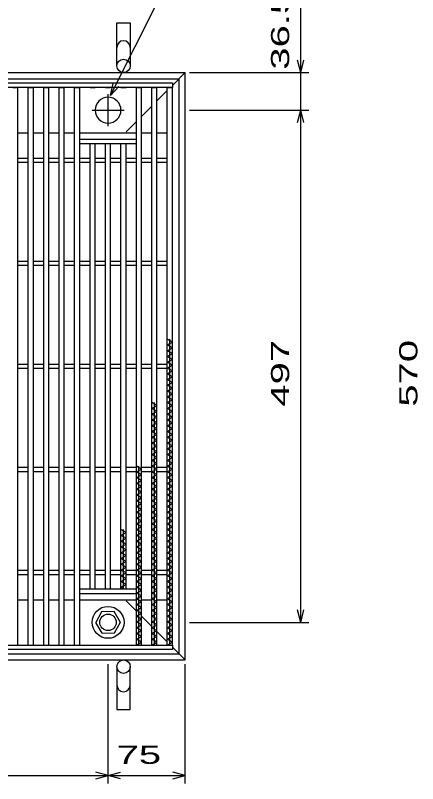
# Model space of a CAD drawing. Units: millimetres, scale not verified. Extents: x -1456 to 1385, y -1026 to 843.
# Drawn here: x -560 to -170, y -286 to 459 of the extents above; entities that cross this region are included whole.
import ezdxf
from ezdxf.enums import TextEntityAlignment as Align

# ---------------------------------------------------------------- set-up
doc = ezdxf.new("R2010")
doc.units = ezdxf.units.MM
doc.header["$LTSCALE"] = 8
doc.linetypes.add('CHAIN', pattern=[18.5, 12, -1.5, 3.5, -1.5])
doc.linetypes.add('DASHED', pattern=[7.5, 6, -1.5])
for name, color, linetype, lineweight in [('16', 3, 'Continuous', 25), ('19', 6, 'Continuous', 25), ('22', 4, 'Continuous', 25)]:
    doc.layers.add(name, color=color, linetype=linetype, lineweight=lineweight)
doc.styles.add('ベクトル', font='')
doc.styles.get('ベクトル').set_extended_font_data('ベクトル')

msp = doc.modelspace()

# ---------------------------------------------------------------- linework, layer by layer
at = {"layer": '16'}
for p, q in [((-953, 393.5), (-408, 393.5)), ((-408, 389), (-953, 389)), ((-563, 389), (-558, 389)), ((-558, -152), (-558, 389)), ((-548, -152), (-548, 389)), ((-548, 389), (-543, 389)), ((-543, -152), (-543, 389)), ((-533, -152), (-533, 389)), ((-533, 389), (-528, 389)), ((-528, -152), (-528, 389)), ((-518, -152), (-518, 389)), ((-518, 389), (-513, 389)), ((-513, -152), (-513, 389)), ((-503, -152), (-503, 389)), ((-503, 389), (-498, 389)), ((-498, -152), (-498, 389)), ((-488, 389), (-483, 389)), ((-473, 389), (-468, 389)), ((-458, 389), (-453, 389)), ((-443, -152), (-443, 389)), ((-443, 389), (-438, 389)), ((-438, -152), (-438, 389)), ((-428, -152), (-428, 389)), ((-428, 389), (-423, 389)), ((-423, -152), (-423, 389)), ((-413, -152), (-413, 389)), ((-413, 389), (-408, 389)), ((-408, 393.5), (-408, 389)), ((-408, -152), (-408, 389)), ((-558, 345), (-548, 345)), ((-543, 345), (-533, 345)), ((-528, 345), (-518, 345)), ((-513, 345), (-503, 345)), ((-498, 345), (-443, 345)), ((-438, 345), (-428, 345)), ((-423, 345), (-413, 345)), ((-498, 339), (-443, 339)), ((-498, 334.5), (-498, 339)), ((-443, 334.5), (-443, 339)), ((-498, 334.5), (-443, 334.5)), ((-488, -97.5), (-488, 334.5)), ((-483, -97.5), (-483, 334.5)), ((-473, -97.5), (-473, 334.5)), ((-468, -97.5), (-468, 334.5)), ((-458, -97.5), (-458, 334.5)), ((-453, -97.5), (-453, 334.5)), ((-558, 320.5), (-548, 320.5)), ((-558, 316.5), (-548, 316.5)), ((-543, 320.5), (-533, 320.5)), ((-543, 316.5), (-533, 316.5)), ((-528, 320.5), (-518, 320.5)), ((-528, 316.5), (-518, 316.5)), ((-513, 320.5), (-503, 320.5)), ((-513, 316.5), (-503, 316.5)), ((-498, 320.5), (-488, 320.5)), ((-498, 316.5), (-488, 316.5)), ((-483, 320.5), (-473, 320.5)), ((-483, 316.5), (-473, 316.5)), ((-468, 320.5), (-458, 320.5)), ((-468, 316.5), (-458, 316.5)), ((-453, 320.5), (-443, 320.5)), ((-453, 316.5), (-443, 316.5)), ((-438, 320.5), (-428, 320.5)), ((-438, 316.5), (-428, 316.5)), ((-423, 320.5), (-413, 320.5)), ((-423, 316.5), (-413, 316.5)), ((-558, 220.5), (-548, 220.5)), ((-558, 216.5), (-548, 216.5)), ((-543, 220.5), (-533, 220.5)), ((-543, 216.5), (-533, 216.5)), ((-528, 220.5), (-518, 220.5)), ((-528, 216.5), (-518, 216.5)), ((-513, 220.5), (-503, 220.5)), ((-513, 216.5), (-503, 216.5)), ((-498, 220.5), (-488, 220.5)), ((-498, 216.5), (-488, 216.5)), ((-483, 220.5), (-473, 220.5)), ((-483, 216.5), (-473, 216.5)), ((-468, 220.5), (-458, 220.5)), ((-468, 216.5), (-458, 216.5)), ((-453, 220.5), (-443, 220.5)), ((-453, 216.5), (-443, 216.5)), ((-438, 220.5), (-428, 220.5)), ((-438, 216.5), (-428, 216.5)), ((-423, 220.5), (-413, 220.5)), ((-423, 216.5), (-413, 216.5)), ((-408, 142), (-413, 144.8)), ((-413, 139.2), (-408, 142)), ((-410.5, -152), (-410.5, 144.8)), ((-408, 136.4), (-413, 139.2)), ((-413, 133.6), (-408, 136.4)), ((-408, 130.8), (-413, 133.6)), ((-413, 128), (-408, 130.8)), ((-408, 125.2), (-413, 128)), ((-558, 120.5), (-548, 120.5)), ((-543, 120.5), (-533, 120.5)), ((-528, 120.5), (-518, 120.5)), ((-513, 120.5), (-503, 120.5)), ((-498, 120.5), (-488, 120.5)), ((-483, 120.5), (-473, 120.5)), ((-468, 120.5), (-458, 120.5)), ((-453, 120.5), (-443, 120.5)), ((-438, 120.5), (-428, 120.5)), ((-423, 120.5), (-413, 120.5)), ((-413, 122.4), (-408, 125.2)), ((-408, 119.6), (-413, 122.4)), ((-413, 116.8), (-408, 119.6)), ((-558, 116.5), (-548, 116.5)), ((-543, 116.5), (-533, 116.5)), ((-528, 116.5), (-518, 116.5)), ((-513, 116.5), (-503, 116.5)), ((-498, 116.5), (-488, 116.5)), ((-483, 116.5), (-473, 116.5)), ((-468, 116.5), (-458, 116.5)), ((-453, 116.5), (-443, 116.5)), ((-438, 116.5), (-428, 116.5)), ((-423, 116.5), (-413, 116.5)), ((-408, 114), (-413, 116.8)), ((-413, 111.2), (-408, 114)), ((-408, 108.4), (-413, 111.2)), ((-413, 105.6), (-408, 108.4)), ((-408, 102.8), (-413, 105.6)), ((-413, 100), (-408, 102.8)), ((-408, 97.2), (-413, 100)), ((-413, 94.4), (-408, 97.2)), ((-408, 91.6), (-413, 94.4)), ((-413, 88.8), (-408, 91.6)), ((-423, 80.4), (-428, 83.2)), ((-425.5, -152), (-425.5, 83.2)), ((-408, 86), (-413, 88.8)), ((-413, 83.2), (-408, 86)), ((-408, 80.4), (-413, 83.2)), ((-428, 77.6), (-423, 80.4)), ((-423, 74.8), (-428, 77.6)), ((-428, 72), (-423, 74.8)), ((-413, 77.6), (-408, 80.4)), ((-408, 74.8), (-413, 77.6)), ((-413, 72), (-408, 74.8)), ((-423, 69.2), (-428, 72)), ((-428, 66.4), (-423, 69.2)), ((-408, 69.2), (-413, 72)), ((-413, 66.4), (-408, 69.2)), ((-423, 63.6), (-428, 66.4)), ((-428, 60.8), (-423, 63.6)), ((-423, 58), (-428, 60.8)), ((-408, 63.6), (-413, 66.4)), ((-413, 60.8), (-408, 63.6)), ((-408, 58), (-413, 60.8)), ((-428, 55.2), (-423, 58)), ((-423, 52.4), (-428, 55.2)), ((-428, 49.6), (-423, 52.4)), ((-413, 55.2), (-408, 58)), ((-408, 52.4), (-413, 55.2)), ((-413, 49.6), (-408, 52.4)), ((-423, 46.8), (-428, 49.6)), ((-428, 44), (-423, 46.8)), ((-408, 46.8), (-413, 49.6)), ((-413, 44), (-408, 46.8)), ((-423, 41.2), (-428, 44)), ((-428, 38.4), (-423, 41.2)), ((-423, 35.6), (-428, 38.4)), ((-408, 41.2), (-413, 44)), ((-413, 38.4), (-408, 41.2)), ((-408, 35.6), (-413, 38.4)), ((-428, 32.8), (-423, 35.6)), ((-423, 30), (-428, 32.8)), ((-428, 27.2), (-423, 30)), ((-413, 32.8), (-408, 35.6)), ((-408, 30), (-413, 32.8)), ((-413, 27.2), (-408, 30)), ((-423, 24.4), (-428, 27.2)), ((-428, 21.6), (-423, 24.4)), ((-408, 24.4), (-413, 27.2)), ((-413, 21.6), (-408, 24.4)), ((-558, 20.5), (-548, 20.5)), ((-558, 16.5), (-548, 16.5)), ((-543, 20.5), (-533, 20.5)), ((-543, 16.5), (-533, 16.5)), ((-528, 20.5), (-518, 20.5)), ((-528, 16.5), (-518, 16.5)), ((-513, 20.5), (-503, 20.5)), ((-513, 16.5), (-503, 16.5)), ((-498, 20.5), (-488, 20.5)), ((-498, 16.5), (-488, 16.5)), ((-483, 20.5), (-473, 20.5)), ((-483, 16.5), (-473, 16.5)), ((-468, 20.5), (-458, 20.5)), ((-468, 16.5), (-458, 16.5)), ((-453, 20.5), (-443, 20.5)), ((-453, 16.5), (-443, 16.5)), ((-438, 18.8), (-443, 21.6)), ((-443, 16), (-438, 18.8)), ((-438, 13.2), (-443, 16)), ((-440.5, -152), (-440.5, 21.6)), ((-438, 20.5), (-428, 20.5)), ((-438, 16.5), (-428, 16.5)), ((-423, 18.8), (-428, 21.6)), ((-428, 16), (-423, 18.8)), ((-423, 13.2), (-428, 16)), ((-423, 20.5), (-413, 20.5)), ((-423, 16.5), (-413, 16.5)), ((-408, 18.8), (-413, 21.6)), ((-413, 16), (-408, 18.8)), ((-408, 13.2), (-413, 16)), ((-443, 10.4), (-438, 13.2)), ((-438, 7.6), (-443, 10.4)), ((-443, 4.8), (-438, 7.6)), ((-428, 10.4), (-423, 13.2)), ((-423, 7.6), (-428, 10.4)), ((-428, 4.8), (-423, 7.6)), ((-413, 10.4), (-408, 13.2)), ((-408, 7.6), (-413, 10.4)), ((-413, 4.8), (-408, 7.6)), ((-438, 2), (-443, 4.8)), ((-443, -0.8), (-438, 2)), ((-423, 2), (-428, 4.8)), ((-428, -0.8), (-423, 2)), ((-408, 2), (-413, 4.8)), ((-413, -0.8), (-408, 2)), ((-438, -3.6), (-443, -0.8)), ((-443, -6.4), (-438, -3.6)), ((-438, -9.2), (-443, -6.4)), ((-423, -3.6), (-428, -0.8)), ((-428, -6.4), (-423, -3.6)), ((-423, -9.2), (-428, -6.4)), ((-408, -3.6), (-413, -0.8)), ((-413, -6.4), (-408, -3.6)), ((-408, -9.2), (-413, -6.4)), ((-443, -12), (-438, -9.2)), ((-438, -14.8), (-443, -12)), ((-443, -17.6), (-438, -14.8)), ((-428, -12), (-423, -9.2)), ((-423, -14.8), (-428, -12)), ((-428, -17.6), (-423, -14.8)), ((-413, -12), (-408, -9.2)), ((-408, -14.8), (-413, -12)), ((-413, -17.6), (-408, -14.8)), ((-438, -20.4), (-443, -17.6)), ((-443, -23.2), (-438, -20.4)), ((-423, -20.4), (-428, -17.6)), ((-428, -23.2), (-423, -20.4)), ((-408, -20.4), (-413, -17.6)), ((-413, -23.2), (-408, -20.4)), ((-438, -26), (-443, -23.2)), ((-443, -28.8), (-438, -26)), ((-438, -31.6), (-443, -28.8)), ((-423, -26), (-428, -23.2)), ((-428, -28.8), (-423, -26)), ((-423, -31.6), (-428, -28.8)), ((-408, -26), (-413, -23.2)), ((-413, -28.8), (-408, -26)), ((-408, -31.6), (-413, -28.8)), ((-443, -34.4), (-438, -31.6)), ((-438, -37.2), (-443, -34.4)), ((-443, -40), (-438, -37.2)), ((-428, -34.4), (-423, -31.6)), ((-423, -37.2), (-428, -34.4)), ((-428, -40), (-423, -37.2)), ((-413, -34.4), (-408, -31.6)), ((-408, -37.2), (-413, -34.4)), ((-413, -40), (-408, -37.2)), ((-453, -42.8), (-458, -40)), ((-458, -45.6), (-453, -42.8)), ((-455.5, -97.5), (-455.5, -40)), ((-438, -42.8), (-443, -40)), ((-443, -45.6), (-438, -42.8)), ((-423, -42.8), (-428, -40)), ((-428, -45.6), (-423, -42.8)), ((-408, -42.8), (-413, -40)), ((-413, -45.6), (-408, -42.8)), ((-453, -48.4), (-458, -45.6)), ((-458, -51.2), (-453, -48.4)), ((-453, -54), (-458, -51.2)), ((-438, -48.4), (-443, -45.6)), ((-443, -51.2), (-438, -48.4)), ((-438, -54), (-443, -51.2)), ((-423, -48.4), (-428, -45.6)), ((-428, -51.2), (-423, -48.4)), ((-423, -54), (-428, -51.2)), ((-408, -48.4), (-413, -45.6)), ((-413, -51.2), (-408, -48.4)), ((-408, -54), (-413, -51.2)), ((-458, -56.8), (-453, -54)), ((-453, -59.6), (-458, -56.8)), ((-458, -62.4), (-453, -59.6)), ((-443, -56.8), (-438, -54)), ((-438, -59.6), (-443, -56.8)), ((-443, -62.4), (-438, -59.6)), ((-428, -56.8), (-423, -54)), ((-423, -59.6), (-428, -56.8)), ((-428, -62.4), (-423, -59.6)), ((-413, -56.8), (-408, -54)), ((-408, -59.6), (-413, -56.8)), ((-413, -62.4), (-408, -59.6)), ((-453, -65.2), (-458, -62.4)), ((-458, -68), (-453, -65.2)), ((-438, -65.2), (-443, -62.4)), ((-443, -68), (-438, -65.2)), ((-423, -65.2), (-428, -62.4)), ((-428, -68), (-423, -65.2)), ((-408, -65.2), (-413, -62.4)), ((-413, -68), (-408, -65.2)), ((-453, -70.8), (-458, -68)), ((-458, -73.6), (-453, -70.8)), ((-453, -76.4), (-458, -73.6)), ((-438, -70.8), (-443, -68)), ((-443, -73.6), (-438, -70.8)), ((-438, -76.4), (-443, -73.6)), ((-423, -70.8), (-428, -68)), ((-428, -73.6), (-423, -70.8)), ((-423, -76.4), (-428, -73.6)), ((-408, -70.8), (-413, -68)), ((-413, -73.6), (-408, -70.8)), ((-408, -76.4), (-413, -73.6)), ((-558, -79.5), (-548, -79.5)), ((-543, -79.5), (-533, -79.5)), ((-528, -79.5), (-518, -79.5)), ((-513, -79.5), (-503, -79.5)), ((-498, -79.5), (-488, -79.5)), ((-483, -79.5), (-473, -79.5)), ((-468, -79.5), (-458, -79.5)), ((-458, -79.2), (-453, -76.4)), ((-453, -82), (-458, -79.2)), ((-458, -84.8), (-453, -82)), ((-453, -79.5), (-443, -79.5)), ((-443, -79.2), (-438, -76.4)), ((-438, -82), (-443, -79.2)), ((-443, -84.8), (-438, -82)), ((-438, -79.5), (-428, -79.5)), ((-428, -79.2), (-423, -76.4)), ((-423, -82), (-428, -79.2)), ((-428, -84.8), (-423, -82)), ((-423, -79.5), (-413, -79.5)), ((-413, -79.2), (-408, -76.4)), ((-408, -82), (-413, -79.2)), ((-413, -84.8), (-408, -82)), ((-558, -83.5), (-548, -83.5)), ((-543, -83.5), (-533, -83.5)), ((-528, -83.5), (-518, -83.5)), ((-513, -83.5), (-503, -83.5)), ((-498, -83.5), (-488, -83.5)), ((-483, -83.5), (-473, -83.5)), ((-468, -83.5), (-458, -83.5)), ((-453, -87.6), (-458, -84.8)), ((-458, -90.4), (-453, -87.6)), ((-453, -83.5), (-443, -83.5)), ((-438, -87.6), (-443, -84.8)), ((-443, -90.4), (-438, -87.6)), ((-438, -83.5), (-428, -83.5)), ((-423, -87.6), (-428, -84.8)), ((-428, -90.4), (-423, -87.6)), ((-423, -83.5), (-413, -83.5)), ((-408, -87.6), (-413, -84.8)), ((-413, -90.4), (-408, -87.6)), ((-453, -93.2), (-458, -90.4)), ((-458, -96), (-453, -93.2)), ((-455.32, -97.5), (-458, -96)), ((-438, -93.2), (-443, -90.4)), ((-443, -96), (-438, -93.2)), ((-438, -98.8), (-443, -96)), ((-423, -93.2), (-428, -90.4)), ((-428, -96), (-423, -93.2)), ((-423, -98.8), (-428, -96)), ((-408, -93.2), (-413, -90.4)), ((-413, -96), (-408, -93.2)), ((-408, -98.8), (-413, -96)), ((-498, -97.5), (-443, -97.5)), ((-498, -102), (-498, -97.5)), ((-498, -102), (-443, -102)), ((-443, -102), (-443, -97.5)), ((-443, -101.6), (-438, -98.8)), ((-438, -104.4), (-443, -101.6)), ((-428, -101.6), (-423, -98.8)), ((-423, -104.4), (-428, -101.6)), ((-413, -101.6), (-408, -98.8)), ((-408, -104.4), (-413, -101.6)), ((-558, -108), (-548, -108)), ((-543, -108), (-533, -108)), ((-528, -108), (-518, -108)), ((-513, -108), (-503, -108)), ((-498, -108), (-443, -108)), ((-443, -107.2), (-438, -104.4)), ((-438, -110), (-443, -107.2)), ((-443, -112.8), (-438, -110)), ((-438, -108), (-428, -108)), ((-428, -107.2), (-423, -104.4)), ((-423, -110), (-428, -107.2)), ((-428, -112.8), (-423, -110)), ((-423, -108), (-413, -108)), ((-413, -107.2), (-408, -104.4)), ((-408, -110), (-413, -107.2)), ((-413, -112.8), (-408, -110)), ((-438, -115.6), (-443, -112.8)), ((-443, -118.4), (-438, -115.6)), ((-438, -121.2), (-443, -118.4)), ((-423, -115.6), (-428, -112.8)), ((-428, -118.4), (-423, -115.6)), ((-423, -121.2), (-428, -118.4)), ((-408, -115.6), (-413, -112.8)), ((-413, -118.4), (-408, -115.6)), ((-408, -121.2), (-413, -118.4)), ((-476.72, -119.74), (-482.5, -130.25)), ((-464.72, -119.48), (-476.72, -119.74)), ((-458.5, -130), (-464.72, -119.48)), ((-443, -124), (-438, -121.2)), ((-438, -126.8), (-443, -124)), ((-428, -124), (-423, -121.2)), ((-423, -126.8), (-428, -124)), ((-413, -124), (-408, -121.2)), ((-408, -126.8), (-413, -124)), ((-476.28, -140.52), (-482.5, -130.25)), ((-464.28, -140.26), (-458.5, -129.75)), ((-443, -129.6), (-438, -126.8)), ((-438, -132.4), (-443, -129.6)), ((-443, -135.2), (-438, -132.4)), ((-428, -129.6), (-423, -126.8)), ((-423, -132.4), (-428, -129.6)), ((-428, -135.2), (-423, -132.4)), ((-413, -129.6), (-408, -126.8)), ((-408, -132.4), (-413, -129.6)), ((-413, -135.2), (-408, -132.4)), ((-476.28, -140.52), (-464.28, -140.26)), ((-438, -138), (-443, -135.2)), ((-443, -140.8), (-438, -138)), ((-438, -143.6), (-443, -140.8)), ((-423, -138), (-428, -135.2)), ((-428, -140.8), (-423, -138)), ((-423, -143.6), (-428, -140.8)), ((-408, -138), (-413, -135.2)), ((-413, -140.8), (-408, -138)), ((-408, -143.6), (-413, -140.8)), ((-443, -146.4), (-438, -143.6)), ((-438, -149.2), (-443, -146.4)), ((-428, -146.4), (-423, -143.6)), ((-423, -149.2), (-428, -146.4)), ((-413, -146.4), (-408, -143.6)), ((-408, -149.2), (-413, -146.4)), ((-953, -152), (-408, -152)), ((-408, -156.5), (-953, -156.5)), ((-563, -152), (-558, -152)), ((-548, -152), (-543, -152)), ((-533, -152), (-528, -152)), ((-518, -152), (-513, -152)), ((-503, -152), (-498, -152)), ((-488, -152), (-483, -152)), ((-473, -152), (-468, -152)), ((-458, -152), (-453, -152)), ((-443, -152), (-438, -149.2)), ((-443, -152), (-438, -152)), ((-428, -152), (-423, -149.2)), ((-428, -152), (-423, -152)), ((-413, -152), (-408, -149.2)), ((-413, -152), (-408, -152)), ((-408, -152), (-408, -156.5))]:
    msp.add_line(p, q, dxfattribs=at)
at = {"layer": '16', "linetype": 'CHAIN'}
for p, q in [((-470.5, 351.5), (-470.5, 382.5)), ((-486, 367), (-455, 367))]:
    msp.add_line(p, q, dxfattribs=at)
at = {"layer": '16'}
for radius in [15.5, 8]:
    msp.add_circle((-470.5, -130), radius, dxfattribs=at)
for start, end in [(90, 270), (270, 90)]:
    msp.add_arc((-470.5, 367), 12.5, start, end, dxfattribs=at)
at = {"layer": '19'}
for p, q in [((-462, 410), (-462, 451.62)), ((-462, 451.62), (-449, 451.62)), ((-449, 451.62), (-449, 410)), ((-965.5, 403.5), (-395.5, 403.5)), ((-395.5, -166.5), (-395.5, 403.5)), ((-959.5, 397.5), (-401.5, 397.5)), ((-401.5, -160.5), (-401.5, 397.5)), ((-959.5, -160.5), (-401.5, -160.5)), ((-965.5, -166.5), (-395.5, -166.5)), ((-462, -173), (-462, -214.62)), ((-449, -214.62), (-449, -173)), ((-462, -214.62), (-449, -214.62))]:
    msp.add_line(p, q, dxfattribs=at)
at = {"layer": '19', "linetype": 'DASHED'}
for p, q in [((-408, 391), (-395.5, 403.5)), ((-423, 376), (-413, 386)), ((-438, 361), (-428, 371)), ((-453, 346), (-443, 356)), ((-443, -119), (-453, -109)), ((-428, -134), (-438, -124)), ((-413, -149), (-423, -139)), ((-395.5, -166.5), (-408, -154))]:
    msp.add_line(p, q, dxfattribs=at)
at = {"layer": '19'}
for centre in [(-455.5, 410), (-455.5, -173)]:
    msp.add_circle(centre, 6.5, dxfattribs=at)
for centre, start, end in [((-455.5, 427.84), 0, 180), ((-455.5, -190.84), 180, 0)]:
    msp.add_arc(centre, 6.5, start, end, dxfattribs=at)
at = {"layer": '22'}
for p, q in [((-468, 381.1), (-404, 509.1)), ((-283.5, 403.5), (-283.5, 499.5)), ((-283.5, 403.5), (-286.7, 415.5)), ((-283.5, 403.5), (-280.3, 415.5)), ((-391.5, 403.5), (-275.5, 403.5)), ((-283.5, 367), (-283.5, 403.5)), ((-468, 381.1), (-465.6, 392.78)), ((-468, 381.1), (-460, 389.9)), ((-391.5, 367), (-275.5, 367)), ((-286.7, 355), (-283.5, 367)), ((-280.3, 355), (-283.5, 367)), ((-283.5, -130), (-283.5, 367)), ((-283.5, -130), (-286.7, -118)), ((-283.5, -130), (-280.3, -118)), ((-391.5, -130), (-275.5, -130)), ((-470.5, -286.5), (-470.5, -170.5)), ((-395.5, -286.5), (-395.5, -170.5)), ((-470.5, -278.5), (-482.5, -275.3)), ((-470.5, -278.5), (-458.5, -275.3)), ((-395.5, -278.5), (-407.5, -275.3)), ((-890.5, -278.5), (-470.5, -278.5)), ((-482.5, -281.7), (-470.5, -278.5)), ((-458.5, -281.7), (-470.5, -278.5)), ((-470.5, -278.5), (-395.5, -278.5)), ((-407.5, -281.7), (-395.5, -278.5))]:
    msp.add_line(p, q, dxfattribs=at)

# ---------------------------------------------------------------- texts
at = {"layer": '22', "color": 2, "style": 'ベクトル', "width": 1.65}
for s, p in [(' 36.5 ', (-303.5, 395.5)), (' 497 ', (-303.5, 68.5)), (' 570 ', (-179, 68.5))]:
    msp.add_text(s, height=17.6, rotation=90, dxfattribs=at).set_placement(p, align=Align.MIDDLE_LEFT)
msp.add_text(' 75 ', height=17.6, dxfattribs=at).set_placement((-473, -258.5), align=Align.MIDDLE_LEFT)

doc.saveas('drawing.dxf')
